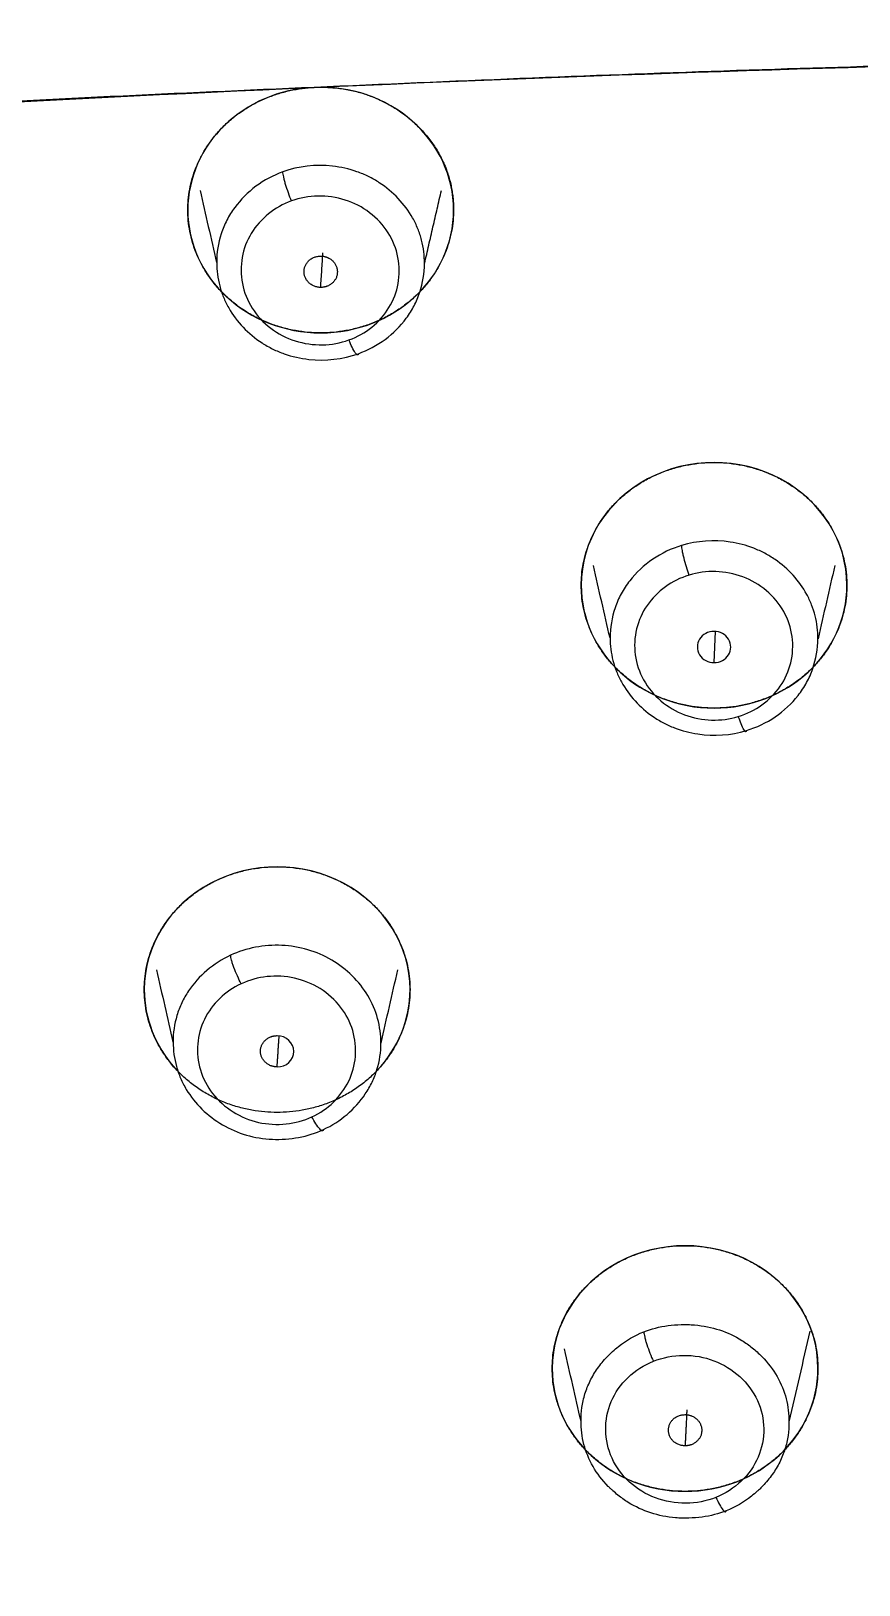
# Model space of a CAD drawing. Header units: millimetres. Extents: x 8883 to 11259, y -10160 to -6800.
# Drawn here: x 9711.91 to 9721.85, y -8344.2 to -8325.54 of the extents above; entities that cross this region are included whole.
import ezdxf

# ---------------------------------------------------------------- set-up
doc = ezdxf.new("R2010")
doc.units = ezdxf.units.MM
doc.layers.add('DIM', color=5, linetype='Continuous', lineweight=13)
doc.styles.add('ARIAL', font='arial.ttf')
doc.dimstyles.get("Standard").update_dxf_attribs({"dimtxt": 15, "dimasz": 15, "dimexe": 0.18, "dimexo": 0.0625, "dimgap": 4, "dimtad": 0, "dimdec": 1, "dimdsep": 46, "dimtxsty": 'ARIAL', "dimcen": 0, "dimclrd": 5, "dimclre": 5, "dimclrt": 5, "dimadec": 0, "dimazin": 0, "dimtfac": 1, "dimtdec": 1, "dimtofl": 0, "dimtmove": 0, "dimatfit": 3, "dimfxl": 1, "dimtolj": 1, "dimtzin": 0, "dimarcsym": 0})

# ---------------------------------------------------------------- blocks, each defined once
blk = doc.blocks.new('*D181')
at = {"layer": 'Defpoints', "color": 0, "transparency": 16777216}
for p in [(9790.112, -8262.466), (9790.112, -8375.129), (9680.114, -8375.98)]:
    blk.add_point(p, dxfattribs=at)
at = {"layer": 'DIM', "color": 5, "lineweight": -2, "transparency": 16777216}
for p, q in [((9680.114, -8375.917), (9680.114, -8262.286)), ((9698.114, -8262.466), (9711.106, -8262.466)), ((9772.112, -8262.466), (9759.12, -8262.466)), ((9790.112, -8375.067), (9790.112, -8262.286))]:
    blk.add_line(p, q, dxfattribs=at)
at = {"layer": 'DIM', "color": 5, "transparency": 16777216}
for points in [[(9698.114, -8259.466), (9698.114, -8265.466), (9680.114, -8262.466)], [(9772.112, -8259.466), (9772.112, -8265.466), (9790.112, -8262.466)]]:
    blk.add_solid(points, dxfattribs=at)
at = {"layer": 'DIM', "color": 5, "transparency": 16777216, "insert": (9735.113, -8262.466), "char_height": 18, "attachment_point": 5, "style": 'ARIAL'}
blk.add_mtext('\\A1;110', dxfattribs=at)
blk = doc.blocks.new('*D185')
at = {"layer": 'Defpoints', "color": 0, "transparency": 16777216}
for p in [(9678.596, -7626.145), (9989.37, -9683.127), (10114.894, -9683.127)]:
    blk.add_point(p, dxfattribs=at)
at = {"layer": 'DIM', "color": 5, "lineweight": -2, "transparency": 16777216}
for p, q in [((9678.658, -7626.145), (10115.074, -7626.145)), ((10114.894, -7644.145), (10114.894, -8614.508)), ((10114.894, -9665.127), (10114.894, -8694.764)), ((9989.433, -9683.127), (10115.074, -9683.127))]:
    blk.add_line(p, q, dxfattribs=at)
at = {"layer": 'DIM', "color": 5, "transparency": 16777216}
for points in [[(10111.894, -7644.145), (10117.894, -7644.145), (10114.894, -7626.145)], [(10111.894, -9665.127), (10117.894, -9665.127), (10114.894, -9683.127)]]:
    blk.add_solid(points, dxfattribs=at)
at = {"layer": 'DIM', "color": 5, "transparency": 16777216, "insert": (10114.894, -8654.636), "char_height": 18, "attachment_point": 5, "rotation": 90, "style": 'ARIAL'}
blk.add_mtext('\\A1;(2280)', dxfattribs=at)

msp = doc.modelspace()

# ---------------------------------------------------------------- linework, layer by layer
at = {"linetype": 'Continuous', "lineweight": 13}
msp.add_line((9720.109, -8333.127), (9720.127, -8332.753), dxfattribs=at)
at = {"linetype": 'Continuous', "lineweight": 18}
for centre, major_axis, ratio, start_param, end_param in [((9715.387, -8327.693), (1.595, 0), 0.924527, 1.619896, 3.141593), ((9715.387, -8327.693), (1.595, 0), 0.924527, 0, 1.619896), ((9715.387, -8327.693), (1.595, 0), 0.924527, 3.141593, 6.283185), ((9720.109, -8332.199), (1.595, 0), 0.924527, 0, 3.141593), ((9720.109, -8332.199), (1.595, 0), 0.924527, 3.141593, 6.283185), ((9720.109, -8332.94), (-0.2, 0.007), 0.938429, 4.746628, 7.888221), ((9720.109, -8332.94), (-0.2, 0.007), 0.938429, 1.605035, 4.746628), ((9714.864, -8337.054), (1.595, 0), 0.924527, 0, 3.141593), ((9714.864, -8337.054), (1.595, 0), 0.924527, 3.141593, 3.835001), ((9714.864, -8337.054), (1.595, 0), 0.924527, 5.560226, 6.283185), ((9714.864, -8337.795), (-0.2, 0.01), 0.936837, 1.616375, 4.757965), ((9719.761, -8341.604), (1.595, 0), 0.924527, 0, 3.141593), ((9719.761, -8341.604), (1.595, 0), 0.924527, 3.141593, 6.283185)]:
    msp.add_ellipse(centre, major_axis=major_axis, ratio=ratio, start_param=start_param, end_param=end_param, dxfattribs=at)
for points, knots in [([(9784.725, -8333.932), (9784.566, -8332.516), (9784.334, -8331.238), (9783.876, -8329.53), (9783.705, -8328.995), (9783.421, -8328.244), (9783.321, -8328.003), (9783.114, -8327.537), (9783.024, -8327.349), (9782.364, -8326.089), (9781.712, -8325.192), (9780.552, -8324.02), (9780.134, -8323.657), (9779.237, -8322.988), (9778.728, -8322.667), (9777.289, -8321.883), (9776.201, -8321.453), (9774.377, -8320.948), (9773.737, -8320.803), (9772.73, -8320.62), (9772.214, -8320.537), (9771.592, -8320.456), (9771.32, -8320.425), (9771.138, -8320.404), (9771.018, -8320.392), (9769.942, -8320.281), (9768.677, -8320.173), (9766.403, -8320.004), (9765.582, -8319.947), (9764.257, -8319.859), (9763.571, -8319.815), (9762.729, -8319.763), (9762.36, -8319.74), (9762.111, -8319.725), (9762.016, -8319.719), (9741.842, -8318.508), (9721.878, -8318.652), (9701.968, -8320.141)], [0, 0, 0, 0, 0.0625, 0.0625, 0.09375, 0.09375, 0.109375, 0.109375, 0.125, 0.125, 0.1875, 0.1875, 0.21875, 0.21875, 0.25, 0.25, 0.3125, 0.3125, 0.34375, 0.34375, 0.359375, 0.367187, 0.371094, 0.371094, 0.375, 0.375, 0.4375, 0.4375, 0.46875, 0.46875, 0.484375, 0.492187, 0.496094, 0.496094, 0.5, 0.5, 1, 1, 1, 1]), ([(9701.968, -8320.141), (9702.073, -8320.134), (9702.286, -8320.118), (9702.609, -8320.094), (9702.939, -8320.07), (9703.275, -8320.045), (9703.618, -8320.021), (9703.968, -8319.996), (9704.325, -8319.971), (9704.688, -8319.946), (9705.058, -8319.921), (9705.435, -8319.896), (9705.819, -8319.87), (9706.209, -8319.845), (9706.607, -8319.819), (9707.01, -8319.794), (9707.421, -8319.768), (9707.838, -8319.742), (9708.263, -8319.716), (9708.693, -8319.691), (9709.131, -8319.665), (9709.575, -8319.64), (9710.027, -8319.614), (9710.485, -8319.589), (9710.949, -8319.564), (9711.421, -8319.539), (9711.899, -8319.514), (9712.384, -8319.489), (9712.875, -8319.465), (9714.289, -8319.396), (9716.46, -8319.299), (9719.228, -8319.196), (9721.512, -8319.123), (9723.312, -8319.074), (9725.382, -8319.025), (9727.832, -8318.979), (9730.768, -8318.944), (9733.543, -8318.928), (9735.976, -8318.928), (9738.118, -8318.938), (9740.022, -8318.955), (9741.761, -8318.978), (9743.34, -8319.004), (9744.762, -8319.031), (9746.195, -8319.063), (9747.762, -8319.103), (9749.461, -8319.152), (9751.287, -8319.213), (9753.113, -8319.28), (9755.061, -8319.361), (9757.13, -8319.456), (9759.057, -8319.554), (9760.663, -8319.642), (9761.83, -8319.71), (9762.764, -8319.767), (9763.417, -8319.808), (9763.966, -8319.843), (9764.403, -8319.871), (9764.832, -8319.9), (9765.191, -8319.923), (9765.541, -8319.946), (9765.923, -8319.971), (9766.315, -8319.997), (9766.699, -8320.023), (9767.017, -8320.045), (9767.269, -8320.062), (9767.455, -8320.075), (9767.656, -8320.09), (9767.9, -8320.108), (9768.218, -8320.131), (9768.56, -8320.158), (9768.925, -8320.187), (9769.293, -8320.218), (9769.634, -8320.248), (9769.918, -8320.274), (9770.141, -8320.295), (9770.355, -8320.316), (9770.639, -8320.345), (9771.129, -8320.399), (9771.721, -8320.474), (9772.283, -8320.557), (9772.696, -8320.625), (9773.033, -8320.685), (9773.369, -8320.75), (9773.702, -8320.818), (9774.032, -8320.891), (9774.29, -8320.952), (9774.498, -8321.003), (9774.674, -8321.048), (9774.908, -8321.111), (9775.254, -8321.208), (9775.622, -8321.319), (9775.965, -8321.432), (9776.229, -8321.523), (9776.499, -8321.622), (9776.817, -8321.744), (9777.18, -8321.895), (9777.646, -8322.103), (9778.154, -8322.354), (9778.645, -8322.627), (9779.067, -8322.884), (9779.477, -8323.156), (9779.925, -8323.483), (9780.276, -8323.771), (9780.528, -8323.996), (9780.678, -8324.135), (9780.836, -8324.287), (9781, -8324.454), (9781.171, -8324.636), (9781.348, -8324.833), (9781.586, -8325.114), (9781.851, -8325.451), (9782.108, -8325.811), (9782.287, -8326.08), (9782.396, -8326.253), (9782.468, -8326.371), (9782.528, -8326.47), (9782.597, -8326.587), (9782.672, -8326.717), (9782.752, -8326.861), (9782.837, -8327.019), (9782.926, -8327.19), (9783.019, -8327.376), (9783.115, -8327.576), (9783.223, -8327.812), (9783.34, -8328.081), (9783.461, -8328.378), (9783.575, -8328.677), (9783.683, -8328.978), (9783.793, -8329.306), (9783.903, -8329.663), (9784.012, -8330.046), (9784.112, -8330.429), (9784.193, -8330.765), (9784.26, -8331.066), (9784.318, -8331.343), (9784.38, -8331.654), (9784.443, -8331.999), (9784.507, -8332.376), (9784.567, -8332.754), (9784.617, -8333.104), (9784.657, -8333.395), (9784.687, -8333.626), (9784.709, -8333.799), (9784.72, -8333.894), (9784.725, -8333.932)], [0, 0, 0, 0, 0.003472, 0.007017, 0.010637, 0.01433, 0.018097, 0.021937, 0.025852, 0.02984, 0.033902, 0.038037, 0.042247, 0.04653, 0.050887, 0.055317, 0.059822, 0.0644, 0.069052, 0.073777, 0.078576, 0.083449, 0.088396, 0.093417, 0.098511, 0.103679, 0.108921, 0.114236, 0.119626, 0.125089, 0.160702, 0.191013, 0.216023, 0.235732, 0.250139, 0.284029, 0.316164, 0.346545, 0.375171, 0.396039, 0.416876, 0.437683, 0.453146, 0.468719, 0.484401, 0.500192, 0.520195, 0.540196, 0.560198, 0.5802, 0.604203, 0.628208, 0.643578, 0.657016, 0.666611, 0.674304, 0.678514, 0.684677, 0.688697, 0.692631, 0.696479, 0.700242, 0.705178, 0.709391, 0.712881, 0.715648, 0.717693, 0.719014, 0.722251, 0.725746, 0.729498, 0.733507, 0.737772, 0.741635, 0.744757, 0.747138, 0.749003, 0.751818, 0.756496, 0.765216, 0.771444, 0.775187, 0.778965, 0.78272, 0.786453, 0.790166, 0.793858, 0.795209, 0.797216, 0.799881, 0.803205, 0.809074, 0.81258, 0.815166, 0.818342, 0.822108, 0.826464, 0.831409, 0.839099, 0.845366, 0.850215, 0.855686, 0.861929, 0.868947, 0.871095, 0.873417, 0.875915, 0.878589, 0.881439, 0.884464, 0.887665, 0.894134, 0.899238, 0.902978, 0.905355, 0.90637, 0.907783, 0.909363, 0.911112, 0.913028, 0.915112, 0.917363, 0.919783, 0.922371, 0.925129, 0.928901, 0.932663, 0.936416, 0.940159, 0.943891, 0.948627, 0.953326, 0.957983, 0.9626, 0.965548, 0.968894, 0.972636, 0.976774, 0.981307, 0.986188, 0.990362, 0.99383, 0.996592, 0.998649, 1, 1, 1, 1]), ([(9715.036, -8327.584), (9715.024, -8327.555), (9714.999, -8327.489), (9714.97, -8327.4), (9714.952, -8327.336), (9714.942, -8327.294), (9714.935, -8327.259), (9714.933, -8327.241), (9714.933, -8327.234)], [0, 0, 0, 0, 0.250141, 0.500283, 0.625353, 0.750424, 0.875494, 1, 1, 1, 1]), ([(9714.139, -8328.323), (9714.139, -8328.418), (9714.157, -8328.56), (9714.202, -8328.695), (9714.238, -8328.783), (9714.301, -8328.912), (9714.389, -8329.03), (9714.524, -8329.171), (9714.6, -8329.234), (9714.724, -8329.315), (9714.768, -8329.34), (9714.857, -8329.384), (9714.903, -8329.403), (9715.045, -8329.453), (9715.144, -8329.475), (9715.445, -8329.508), (9715.651, -8329.485), (9715.839, -8329.418)], [0, 0, 0, 0, 0.125, 0.1875, 0.1875, 0.25, 0.375, 0.375, 0.5, 0.5, 0.5625, 0.5625, 0.625, 0.625, 0.75, 0.75, 1, 1, 1, 1]), ([(9715.839, -8329.418), (9715.954, -8329.376), (9716.063, -8329.318), (9716.258, -8329.173), (9716.344, -8329.087), (9716.45, -8328.944), (9716.482, -8328.894), (9716.536, -8328.789), (9716.559, -8328.735), (9716.614, -8328.568), (9716.632, -8328.452), (9716.633, -8328.335)], [0, 0, 0, 0, 0.25, 0.25, 0.5, 0.5, 0.625, 0.625, 0.75, 0.75, 1, 1, 1, 1]), ([(9715.839, -8329.418), (9715.838, -8329.423), (9715.836, -8329.431), (9715.829, -8329.435), (9715.817, -8329.427), (9715.797, -8329.402), (9715.765, -8329.345), (9715.738, -8329.283), (9715.725, -8329.253)], [0, 0, 0, 0, 0.124593, 0.249651, 0.374709, 0.499767, 0.749884, 1, 1, 1, 1]), ([(9719.809, -8332.077), (9719.799, -8332.047), (9719.777, -8331.98), (9719.752, -8331.89), (9719.736, -8331.824), (9719.725, -8331.767), (9719.72, -8331.736), (9719.72, -8331.721)], [0, 0, 0, 0, 0.250119, 0.500239, 0.625298, 0.750358, 1, 1, 1, 1]), ([(9718.861, -8332.831), (9718.861, -8332.922), (9718.872, -8333.014), (9718.907, -8333.148), (9718.921, -8333.192), (9718.955, -8333.277), (9719.015, -8333.403), (9719.153, -8333.595), (9719.334, -8333.753), (9719.458, -8333.828), (9719.544, -8333.873), (9719.588, -8333.893), (9719.724, -8333.945), (9719.819, -8333.97), (9720.11, -8334.013), (9720.311, -8334), (9720.497, -8333.943)], [0, 0, 0, 0, 0.125, 0.125, 0.1875, 0.1875, 0.25, 0.375, 0.5, 0.5625, 0.5625, 0.625, 0.625, 0.75, 0.75, 1, 1, 1, 1]), ([(9720.497, -8333.943), (9720.62, -8333.906), (9720.737, -8333.85), (9720.948, -8333.707), (9721.041, -8333.62), (9721.156, -8333.473), (9721.191, -8333.421), (9721.25, -8333.313), (9721.274, -8333.257), (9721.334, -8333.083), (9721.355, -8332.961), (9721.355, -8332.84)], [0, 0, 0, 0, 0.25, 0.25, 0.5, 0.5, 0.625, 0.625, 0.75, 0.75, 1, 1, 1, 1]), ([(9720.497, -8333.943), (9720.496, -8333.954), (9720.492, -8333.962), (9720.479, -8333.952), (9720.462, -8333.926), (9720.434, -8333.867), (9720.411, -8333.805), (9720.4, -8333.774)], [0, 0, 0, 0, 0.249695, 0.374746, 0.499797, 0.749898, 1, 1, 1, 1]), ([(9714.433, -8336.983), (9714.418, -8336.956), (9714.387, -8336.892), (9714.351, -8336.805), (9714.329, -8336.742), (9714.312, -8336.687), (9714.306, -8336.656), (9714.305, -8336.641)], [0, 0, 0, 0, 0.250114, 0.500227, 0.625284, 0.750341, 1, 1, 1, 1]), ([(9713.615, -8337.684), (9713.616, -8337.783), (9713.629, -8337.882), (9713.669, -8338.025), (9713.685, -8338.072), (9713.725, -8338.164), (9713.747, -8338.209), (9713.825, -8338.338), (9713.889, -8338.418), (9714.035, -8338.561), (9714.118, -8338.624), (9714.297, -8338.729), (9714.394, -8338.771), (9714.596, -8338.83), (9714.701, -8338.847), (9715.018, -8338.861), (9715.232, -8338.821), (9715.42, -8338.734)], [0, 0, 0, 0, 0.125, 0.125, 0.1875, 0.1875, 0.25, 0.25, 0.375, 0.375, 0.5, 0.5, 0.625, 0.625, 0.75, 0.75, 1, 1, 1, 1]), ([(9715.42, -8338.734), (9715.523, -8338.687), (9715.618, -8338.625), (9715.788, -8338.481), (9715.862, -8338.398), (9715.953, -8338.261), (9715.981, -8338.214), (9716.027, -8338.116), (9716.047, -8338.066), (9716.094, -8337.911), (9716.11, -8337.804), (9716.11, -8337.696)], [0, 0, 0, 0, 0.25, 0.25, 0.5, 0.5, 0.625, 0.625, 0.75, 0.75, 1, 1, 1, 1]), ([(9715.42, -8338.734), (9715.419, -8338.745), (9715.413, -8338.754), (9715.394, -8338.745), (9715.37, -8338.723), (9715.33, -8338.669), (9715.297, -8338.611), (9715.282, -8338.582)], [0, 0, 0, 0, 0.249705, 0.374754, 0.499803, 0.749902, 1, 1, 1, 1]), ([(9719.266, -8341.166), (9719.267, -8341.174), (9719.269, -8341.192), (9719.276, -8341.226), (9719.287, -8341.269), (9719.307, -8341.333), (9719.339, -8341.422), (9719.367, -8341.487), (9719.38, -8341.516)], [0, 0, 0, 0, 0.124674, 0.24972, 0.374767, 0.499814, 0.749907, 1, 1, 1, 1]), ([(9720.256, -8343.313), (9720.164, -8343.349), (9720.018, -8343.387), (9719.861, -8343.399), (9719.794, -8343.401), (9719.78, -8343.401), (9719.753, -8343.401), (9719.713, -8343.401), (9719.462, -8343.387), (9719.202, -8343.303), (9718.974, -8343.141), (9718.905, -8343.082), (9718.876, -8343.055), (9718.857, -8343.037), (9718.848, -8343.028), (9718.766, -8342.945), (9718.705, -8342.865), (9718.607, -8342.695), (9718.571, -8342.606), (9718.523, -8342.423), (9718.512, -8342.329), (9718.512, -8342.236)], [0, 0, 0, 0, 0.125, 0.1875, 0.1875, 0.203125, 0.203125, 0.21875, 0.25, 0.5, 0.5625, 0.59375, 0.609375, 0.609375, 0.625, 0.625, 0.75, 0.75, 0.875, 0.875, 1, 1, 1, 1]), ([(9721.008, -8342.245), (9721.009, -8342.3), (9721.005, -8342.355), (9720.989, -8342.463), (9720.976, -8342.518), (9720.943, -8342.624), (9720.922, -8342.676), (9720.871, -8342.779), (9720.842, -8342.828), (9720.774, -8342.924), (9720.735, -8342.97), (9720.683, -8343.025), (9720.672, -8343.036), (9720.65, -8343.058), (9720.616, -8343.089), (9720.49, -8343.196), (9720.364, -8343.27), (9720.256, -8343.313)], [0, 0, 0, 0, 0.125, 0.125, 0.25, 0.25, 0.375, 0.375, 0.5, 0.5, 0.625, 0.625, 0.65625, 0.65625, 0.6875, 0.75, 1, 1, 1, 1]), ([(9720.132, -8343.152), (9720.146, -8343.181), (9720.175, -8343.241), (9720.21, -8343.296), (9720.231, -8343.32), (9720.243, -8343.327), (9720.251, -8343.323), (9720.254, -8343.315), (9720.254, -8343.31)], [0, 0, 0, 0, 0.250083, 0.500166, 0.625208, 0.750249, 0.875291, 1, 1, 1, 1])]:
    msp.add_open_spline(points, degree=3, knots=knots, dxfattribs=at)
for points in [[(9725.076, -8325.891), (9723.466, -8325.926), (9720.242, -8326.011), (9716.96, -8326.147), (9715.309, -8326.22)], [(9715.309, -8326.22), (9718.563, -8326.074), (9721.819, -8325.965), (9725.076, -8325.891)], [(9715.309, -8326.22), (9713.683, -8326.292), (9710.407, -8326.437), (9707.089, -8326.667), (9705.418, -8326.781)], [(9705.418, -8326.781), (9708.713, -8326.553), (9712.01, -8326.368), (9715.309, -8326.22)], [(9715.036, -8327.584), (9714.933, -8327.621), (9714.752, -8327.722), (9714.537, -8327.965), (9714.426, -8328.256), (9714.427, -8328.579), (9714.547, -8328.88), (9714.776, -8329.128), (9715.072, -8329.281), (9715.413, -8329.329), (9715.622, -8329.29), (9715.725, -8329.253)], [(9715.725, -8329.253), (9715.828, -8329.215), (9716.01, -8329.115), (9716.224, -8328.872), (9716.335, -8328.581), (9716.334, -8328.258), (9716.214, -8327.957), (9715.985, -8327.709), (9715.689, -8327.555), (9715.348, -8327.508), (9715.14, -8327.547), (9715.036, -8327.584)], [(9720.4, -8333.774), (9720.505, -8333.742), (9720.692, -8333.651), (9720.921, -8333.419), (9721.048, -8333.135), (9721.066, -8332.813), (9720.964, -8332.507), (9720.749, -8332.249), (9720.463, -8332.081), (9720.125, -8332.016), (9719.914, -8332.045), (9719.809, -8332.077)], [(9721.558, -8331.963), (9721.491, -8332.255), (9721.424, -8332.547), (9721.357, -8332.84)], [(9719.809, -8332.077), (9719.704, -8332.109), (9719.517, -8332.201), (9719.288, -8332.432), (9719.161, -8332.716), (9719.143, -8333.038), (9719.245, -8333.344), (9719.46, -8333.602), (9719.746, -8333.77), (9720.084, -8333.835), (9720.294, -8333.806), (9720.4, -8333.774)], [(9713.415, -8336.818), (9713.482, -8337.107), (9713.548, -8337.396), (9713.614, -8337.684)], [(9715.282, -8338.582), (9715.381, -8338.535), (9715.551, -8338.42), (9715.741, -8338.16), (9715.823, -8337.862), (9715.791, -8337.541), (9715.642, -8337.253), (9715.39, -8337.026), (9715.08, -8336.899), (9714.736, -8336.881), (9714.533, -8336.938), (9714.433, -8336.983)], [(9716.111, -8337.696), (9716.178, -8337.404), (9716.245, -8337.111), (9716.313, -8336.818)], [(9714.433, -8336.983), (9714.334, -8337.029), (9714.164, -8337.145), (9713.974, -8337.405), (9713.892, -8337.703), (9713.924, -8338.024), (9714.073, -8338.312), (9714.325, -8338.539), (9714.634, -8338.666), (9714.979, -8338.684), (9715.182, -8338.627), (9715.282, -8338.582)], [(9721.258, -8341.157), (9721.175, -8341.52), (9721.092, -8341.882), (9721.008, -8342.245)]]:
    msp.add_open_spline(points, degree=3, dxfattribs=at)
for points, weights in [([(9713.792, -8327.693), (9713.792, -8326.289), (9715.309, -8326.22)], [1, 0.724251450048, 1]), ([(9714.864, -8337.982), (9714.781, -8337.982), (9714.664, -8337.871), (9714.664, -8337.716), (9714.781, -8337.607), (9714.864, -8337.607)], [1, 0.923879417951, 0.923879417951, 0.923879417951, 0.923879417951, 1])]:
    msp.add_rational_spline(points, weights, degree=2, dxfattribs=at)
for points, weights, knots in [([(9715.309, -8326.22), (9715.992, -8326.189), (9716.982, -8327.061), (9716.982, -8327.693)], [1, 0.919112606091, 0.919112603478, 1], [0, 0, 0, 0.5, 1, 1, 1]), ([(9716.982, -8327.693), (9716.982, -8329.168), (9715.387, -8329.168), (9713.792, -8329.168), (9713.792, -8327.693)], [1, 0.707106781187, 1, 0.707106781187, 1], [0, 0, 0, 0.5, 0.5, 1, 1, 1]), ([(9715.387, -8328.622), (9715.187, -8328.621), (9715.187, -8328.433), (9715.187, -8328.245), (9715.387, -8328.246)], [1, 0.707107259889, 1, 0.707106781187, 1], [0, 0, 0, 0.5, 0.5, 1, 1, 1]), ([(9715.387, -8328.246), (9715.471, -8328.246), (9715.588, -8328.359), (9715.586, -8328.517), (9715.467, -8328.622), (9715.387, -8328.622)], [1, 0.922369618366, 0.922369618366, 0.922369618366, 0.922369618366, 0.993816169339], [0, 0, 0, 0.252567, 0.505134, 0.757701, 1, 1, 1]), ([(9718.514, -8332.199), (9718.514, -8330.724), (9720.109, -8330.724), (9721.704, -8330.724), (9721.704, -8332.199)], [1, 0.707106955755, 1, 0.707106781187, 1], [0, 0, 0, 0.5, 0.5, 1, 1, 1]), ([(9721.704, -8332.199), (9721.704, -8333.673), (9720.109, -8333.673), (9718.514, -8333.673), (9718.514, -8332.199)], [1, 0.707107304891, 1, 0.707107304891, 1], [0, 0, 0, 0.5, 0.5, 1, 1, 1]), ([(9713.269, -8337.054), (9713.269, -8335.579), (9714.864, -8335.579), (9716.459, -8335.579), (9716.459, -8337.054)], [1, 0.707106781187, 1, 0.707106781187, 1], [0, 0, 0, 0.5, 0.5, 1, 1, 1]), ([(9716.459, -8337.054), (9716.459, -8338.529), (9714.864, -8338.529), (9713.269, -8338.529), (9713.269, -8337.054)], [1, 0.707106781187, 1, 0.707106781187, 1], [0, 0, 0, 0.5, 0.5, 1, 1, 1]), ([(9718.166, -8341.604), (9718.166, -8340.129), (9719.761, -8340.129), (9721.356, -8340.129), (9721.356, -8341.604)], [1, 0.707106955777, 1, 0.707106781187, 1], [0, 0, 0, 0.5, 0.5, 1, 1, 1]), ([(9721.356, -8341.604), (9721.356, -8343.079), (9719.761, -8343.079), (9718.166, -8343.079), (9718.166, -8341.604)], [1, 0.707107304957, 1, 0.707107304957, 1], [0, 0, 0, 0.5, 0.5, 1, 1, 1]), ([(9719.761, -8342.532), (9719.561, -8342.531), (9719.561, -8342.344), (9719.561, -8342.157), (9719.761, -8342.158)], [1, 0.707107175479, 1, 0.707106781187, 1], [0, 0, 0, 0.5, 0.5, 1, 1, 1]), ([(9719.761, -8342.158), (9719.845, -8342.158), (9719.962, -8342.27), (9719.96, -8342.427), (9719.841, -8342.532), (9719.761, -8342.532)], [1, 0.922369618365, 0.922369618365, 0.922369618365, 0.922369618365, 0.993816261338], [0, 0, 0, 0.252567, 0.505134, 0.757701, 1, 1, 1])]:
    msp.add_rational_spline(points, weights, degree=2, knots=knots, dxfattribs=at)
at = {"linetype": 'Continuous', "lineweight": 13}
for points, knots in [([(9716.633, -8328.335), (9716.633, -8328.24), (9716.616, -8328.098), (9716.571, -8327.962), (9716.535, -8327.873), (9716.514, -8327.83), (9716.443, -8327.704), (9716.385, -8327.625), (9716.25, -8327.483), (9716.174, -8327.419), (9716.049, -8327.338), (9716.006, -8327.313), (9715.917, -8327.269), (9715.87, -8327.249), (9715.728, -8327.199), (9715.431, -8327.133), (9715.121, -8327.166), (9714.933, -8327.234)], [0, 0, 0, 0, 0.125, 0.1875, 0.1875, 0.25, 0.25, 0.375, 0.375, 0.5, 0.5, 0.5625, 0.5625, 0.625, 0.625, 0.75, 1, 1, 1, 1]), ([(9714.933, -8327.234), (9714.7, -8327.318), (9714.446, -8327.509), (9714.288, -8327.761), (9714.233, -8327.866), (9714.211, -8327.921), (9714.156, -8328.089), (9714.138, -8328.206), (9714.139, -8328.323)], [0, 0, 0, 0, 0.5, 0.625, 0.625, 0.75, 0.75, 1, 1, 1, 1]), ([(9721.355, -8332.84), (9721.356, -8332.747), (9721.345, -8332.655), (9721.311, -8332.521), (9721.297, -8332.477), (9721.263, -8332.391), (9721.204, -8332.264), (9721.121, -8332.148), (9720.993, -8332.008), (9720.884, -8331.913), (9720.76, -8331.838), (9720.675, -8331.792), (9720.631, -8331.772), (9720.494, -8331.719), (9720.399, -8331.694), (9720.107, -8331.651), (9719.906, -8331.664), (9719.72, -8331.721)], [0, 0, 0, 0, 0.125, 0.125, 0.1875, 0.1875, 0.25, 0.375, 0.375, 0.5, 0.5625, 0.5625, 0.625, 0.625, 0.75, 0.75, 1, 1, 1, 1]), ([(9719.72, -8331.721), (9719.596, -8331.758), (9719.478, -8331.815), (9719.267, -8331.959), (9719.174, -8332.046), (9719.058, -8332.194), (9719.024, -8332.246), (9718.965, -8332.355), (9718.94, -8332.411), (9718.881, -8332.586), (9718.861, -8332.708), (9718.861, -8332.831)], [0, 0, 0, 0, 0.25, 0.25, 0.5, 0.5, 0.625, 0.625, 0.75, 0.75, 1, 1, 1, 1]), ([(9716.11, -8337.696), (9716.11, -8337.597), (9716.097, -8337.498), (9716.044, -8337.306), (9716.005, -8337.213), (9715.902, -8337.04), (9715.839, -8336.96), (9715.692, -8336.816), (9715.609, -8336.753), (9715.429, -8336.647), (9715.333, -8336.605), (9715.131, -8336.546), (9715.025, -8336.528), (9714.708, -8336.514), (9714.494, -8336.554), (9714.305, -8336.641)], [0, 0, 0, 0, 0.125, 0.125, 0.25, 0.25, 0.375, 0.375, 0.5, 0.5, 0.625, 0.625, 0.75, 0.75, 1, 1, 1, 1]), ([(9714.305, -8336.641), (9714.202, -8336.689), (9714.106, -8336.751), (9713.936, -8336.896), (9713.862, -8336.979), (9713.77, -8337.116), (9713.743, -8337.164), (9713.696, -8337.262), (9713.677, -8337.313), (9713.63, -8337.468), (9713.615, -8337.576), (9713.615, -8337.684)], [0, 0, 0, 0, 0.25, 0.25, 0.5, 0.5, 0.625, 0.625, 0.75, 0.75, 1, 1, 1, 1]), ([(9718.512, -8342.236), (9718.512, -8342.181), (9718.515, -8342.126), (9718.531, -8342.017), (9718.543, -8341.963), (9718.576, -8341.856), (9718.597, -8341.803), (9718.647, -8341.701), (9718.677, -8341.651), (9718.745, -8341.555), (9718.783, -8341.508), (9718.836, -8341.453), (9718.847, -8341.442), (9718.869, -8341.421), (9718.88, -8341.41), (9718.914, -8341.379), (9719.03, -8341.281), (9719.156, -8341.207), (9719.264, -8341.163)], [0, 0, 0, 0, 0.125, 0.125, 0.25, 0.25, 0.375, 0.375, 0.5, 0.5, 0.625, 0.625, 0.65625, 0.65625, 0.6875, 0.6875, 0.75, 1, 1, 1, 1]), ([(9719.264, -8341.163), (9719.357, -8341.127), (9719.502, -8341.09), (9719.673, -8341.077), (9719.74, -8341.076), (9719.767, -8341.076), (9719.781, -8341.076), (9719.822, -8341.077), (9720.061, -8341.091), (9720.322, -8341.176), (9720.548, -8341.338), (9720.607, -8341.388), (9720.645, -8341.423), (9720.664, -8341.441), (9720.756, -8341.534), (9720.817, -8341.615), (9720.915, -8341.786), (9720.951, -8341.875), (9720.998, -8342.058), (9721.009, -8342.152), (9721.008, -8342.245)], [0, 0, 0, 0, 0.125, 0.1875, 0.203125, 0.203125, 0.21875, 0.21875, 0.25, 0.5, 0.5625, 0.59375, 0.59375, 0.625, 0.625, 0.75, 0.75, 0.875, 0.875, 1, 1, 1, 1]), ([(9720.132, -8343.152), (9720.018, -8343.197), (9719.77, -8343.244), (9719.396, -8343.18), (9719.078, -8342.983), (9718.861, -8342.691), (9718.784, -8342.342), (9718.872, -8341.876), (9719.153, -8341.607), (9719.38, -8341.516)], [0, 0, 0, 0, 0.125, 0.25, 0.375, 0.5, 0.625, 0.75, 1, 1, 1, 1]), ([(9719.38, -8341.516), (9719.608, -8341.425), (9720.011, -8341.422), (9720.434, -8341.685), (9720.652, -8341.977), (9720.729, -8342.326), (9720.662, -8342.676), (9720.453, -8342.972), (9720.246, -8343.106), (9720.132, -8343.152)], [0, 0, 0, 0, 0.25, 0.375, 0.5, 0.625, 0.75, 0.875, 1, 1, 1, 1])]:
    msp.add_open_spline(points, degree=3, knots=knots, dxfattribs=at)
for points, degree in [([(9713.939, -8327.458), (9714.005, -8327.747), (9714.071, -8328.035), (9714.137, -8328.324)], 3), ([(9716.634, -8328.335), (9716.836, -8327.457)], 1), ([(9715.387, -8328.622), (9715.392, -8328.553), (9715.4, -8328.415), (9715.409, -8328.277), (9715.414, -8328.208)], 3), ([(9718.86, -8332.831), (9718.793, -8332.541), (9718.727, -8332.252), (9718.661, -8331.963)], 3), ([(9714.864, -8337.982), (9714.888, -8337.612)], 1), ([(9718.512, -8342.236), (9718.445, -8341.947), (9718.379, -8341.657), (9718.313, -8341.368)], 3), ([(9719.782, -8342.1), (9719.761, -8342.532)], 1)]:
    msp.add_open_spline(points, degree=degree, dxfattribs=at)

# ---------------------------------------------------------------- dimensions: what is measured, and where the dimension line sits
at = {"layer": 'DIM', "color": 3}
dim = msp.add_linear_dim(base=(10114.894, -9683.127), p1=(9678.596, -7626.145), p2=(9989.37, -9683.127), angle=90, text='(2280)', dimstyle='Standard', override={"dimtxt": 18, "dimasz": 18, "dimgap": 5}, dxfattribs=at)
dim.commit()
dim.dimension.update_dxf_attribs({"geometry": '*D185', "text_midpoint": (10114.894, -8654.636)})
dim = msp.add_linear_dim(base=(9790.112, -8262.466), p1=(9680.114, -8375.98), p2=(9790.112, -8375.129), dimstyle='Standard', override={"dimtxt": 18, "dimasz": 18, "dimgap": 5}, dxfattribs=at)
dim.commit()
dim.dimension.update_dxf_attribs({"geometry": '*D181', "text_midpoint": (9735.113, -8262.466)})

doc.saveas('drawing.dxf')
